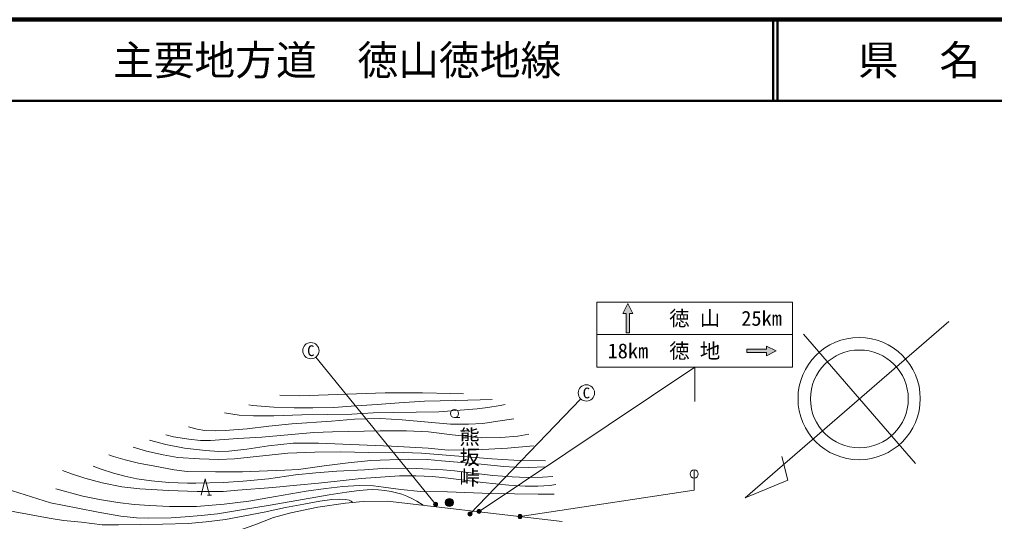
# Model space of a CAD drawing. Units: millimetres, scale not verified. Extents: x 40000 to 680000, y 20000 to 380000.
# Drawn here: x 205278 to 324884, y 318373 to 380000 of the extents above; entities that cross this region are included whole.
import ezdxf
from ezdxf.enums import TextEntityAlignment as Align

# ---------------------------------------------------------------- set-up
doc = ezdxf.new("R2010")
doc.units = ezdxf.units.MM
doc.header["$LTSCALE"] = 1000
for name, color, linetype, lineweight in [('M-BGD', 7, 'Continuous', 13), ('M-BMK-SRVR', 3, 'Continuous', 13), ('M-STR-HTXT', 7, 'Continuous', 13), ('M-STR-STRC', 7, 'Continuous', 13), ('M-TTL', 2, 'Continuous', 140), ('M-TTL-LINE', 7, 'Continuous', 50)]:
    doc.layers.add(name, color=color, linetype=linetype, lineweight=lineweight)
doc.layers.add('M-BMK-HTXT', color=7, linetype='Continuous')
doc.layers.add('M-TTL-TXT', color=7, linetype='Continuous')
doc.styles.add('@ＭＳ ゴシック', font='')
doc.styles.add('ＭＳ ゴシック', font='')
doc.styles.get('@ＭＳ ゴシック').set_extended_font_data('@MS Gothic')
doc.styles.get('ＭＳ ゴシック').set_extended_font_data('MS Gothic')

msp = doc.modelspace()

# ---------------------------------------------------------------- hatches: boundary and pattern name
at = {"layer": 'M-BGD'}
msp.add_hatch(color=256, dxfattribs=at).paths.add_polyline_path([(257504, 320707, -1), (258504, 320707, -0.41421), (258004, 320207, -0.41421)])
at = {"layer": 'M-STR-HTXT'}
for points in [[(256345, 320742, -1), (256289, 320245, -0.41421), (256069, 320522, -0.41421)], [(260788, 319283, -0.41421), (260541, 319030, -0.41421), (260288, 319277, -1)], [(261870, 319733, -1), (261431, 319494, -0.41421), (261531, 319833, -0.41421)], [(266897, 319108, -1), (266457, 318869, -0.41421), (266557, 319208, -0.41421)]]:
    msp.add_hatch(color=256, dxfattribs=at).paths.add_polyline_path(points)
at = {"layer": 'M-STR-STRC'}
for points in [[(279910, 345117), (279310, 343917), (279710, 343917), (279710, 341517), (280110, 341517), (280110, 343917), (280510, 343917)], [(298110, 339317), (296910, 339917), (296910, 339517), (294510, 339517), (294510, 339117), (296910, 339117), (296910, 338717)]]:
    msp.add_hatch(color=256, dxfattribs=at).paths.add_polyline_path(points)

# ---------------------------------------------------------------- linework, layer by layer
at = {"layer": 'M-BGD'}
for p, q in [((258641, 331128), (259308, 331128)), ((228324, 321596), (228824, 321596))]:
    msp.add_line(p, q, dxfattribs=at)
for points in [[(237203, 333875), (239621, 333785), (250128, 334176), (254729, 334176), (258203, 334107), (259758, 334056)], [(230410, 331716), (232219, 331445), (233969, 331331), (236486, 331334), (239921, 331449), (243120, 331513), (246028, 331559), (248673, 331699), (251147, 331765), (256720, 331830), (261426, 332220), (262728, 332351), (264248, 332611), (264838, 332724)], [(263248, 333343), (258807, 333237), (254967, 333147), (251842, 332958), (249137, 332731), (245983, 332533), (243836, 332386), (241265, 332310), (238992, 332310), (236496, 332406), (233879, 332632), (233424, 332710)], [(265918, 330990), (263967, 330705), (262114, 330391), (260359, 330314), (258146, 330314), (252224, 330842), (249517, 331004), (246360, 330932), (243563, 330684), (238704, 330367), (235851, 330076), (233195, 329765), (230501, 329535), (229366, 329490), (228014, 329562), (227061, 329706), (226020, 329976)], [(223217, 329009), (224186, 328769), (226037, 328476), (227491, 328317), (228715, 328322), (232063, 328561), (235014, 328722), (241390, 329311), (243667, 329396), (249535, 329492), (252765, 329492), (255443, 329378), (258353, 329025), (261924, 328652), (264307, 328666), (266429, 328869), (267775, 329111)], [(268339, 327647), (265160, 327394), (261302, 327181), (257874, 327136), (255404, 327362), (250915, 327628), (241939, 327970), (238833, 327970), (235826, 327671), (233166, 327266), (230954, 327026), (229741, 326982), (228114, 327075), (225520, 327391), (223233, 327814), (221243, 328374)], [(269832, 325087), (267661, 325009), (266028, 325024), (264705, 325132), (261909, 325395), (257060, 325833), (255317, 325982), (253009, 326020), (248378, 325882), (245596, 325572), (242634, 325192), (239505, 324743), (237827, 324669), (235707, 324591), (232646, 324468), (229327, 324482), (225853, 324494), (224270, 324712), (221861, 325178), (219862, 325531), (218254, 325956), (216819, 326345), (216252, 326559)], [(219214, 327481), (220841, 327022), (222915, 326551), (224699, 326241), (227360, 326065), (229719, 325982), (231647, 326057), (238214, 326759), (241495, 326905), (244701, 326940), (248063, 326852), (251319, 326887), (254610, 326777), (263219, 326050), (265903, 325890), (269814, 325822)], [(271091, 322904), (270328, 322802), (268849, 322727), (267314, 322705), (265290, 322849), (262135, 323158), (257857, 323714), (255959, 323906), (253888, 323984), (251898, 323984), (250150, 323847), (247204, 323644), (244227, 323331), (241946, 323064), (239307, 322820), (236361, 322556), (232065, 322216), (230264, 322053), (227086, 322045), (223569, 322168), (220034, 322377), (217849, 322643), (215416, 323115), (213287, 323688), (211663, 324229), (210571, 324636)], [(214298, 325171), (215279, 324817), (216806, 324310), (218211, 323935), (219662, 323629), (221463, 323369), (223616, 323178), (225882, 323081), (226923, 323061), (230296, 323152), (232716, 323326), (235817, 323630), (239125, 324084), (241613, 324345), (244221, 324570), (247595, 324729), (250318, 324911), (253930, 324875), (257253, 324737), (258634, 324590), (263342, 324027), (265709, 323867), (267522, 323795), (269448, 323803), (270697, 323879)], [(227574, 321596), (228074, 323596), (228574, 321596)], [(202060, 322860), (209071, 320686), (212451, 319992), (214926, 319516), (217711, 319012), (219640, 318836), (221090, 318786), (223888, 318806), (225581, 318948), (227582, 319101), (229553, 319315), (232745, 319851), (236022, 320388), (243255, 321638), (245381, 321974), (246938, 322184), (247911, 322274), (248579, 322303), (249319, 322277), (250112, 322166), (250874, 322070), (252183, 321733), (252786, 321495), (253411, 321208), (254032, 320856), (254808, 320364)], [(209747, 322395), (213062, 321501), (215100, 321063), (217333, 320693), (219345, 320451), (221280, 320328), (223663, 320222), (226979, 320229), (230405, 320492), (233417, 320889), (236700, 321426), (240442, 322096), (242842, 322435), (244931, 322657), (246956, 322779), (248712, 322737), (249940, 322596), (252052, 322301), (254461, 322059), (257773, 322007), (263085, 321818), (268898, 321746), (270872, 321728)], [(142718, 295873), (156492, 298110), (165111, 299552), (176409, 301104), (189495, 302511), (193684, 303272), (197717, 304232), (203434, 306421), (221393, 313470), (234157, 317947), (236453, 318883), (238575, 319453), (241870, 320141), (245271, 320633), (247442, 320843), (250441, 320870), (271853, 318389)], [(197516, 321164), (204725, 319561), (208925, 318801), (210690, 318498), (212890, 318272), (215403, 317981), (217425, 317980), (222813, 318050), (225977, 318136), (228162, 318333), (230539, 318622), (235311, 319540), (237906, 320086), (240146, 320516), (242132, 320854), (243589, 321072), (244594, 321130), (245265, 321075), (245712, 320974), (245973, 320865), (246151, 320718)]]:
    msp.add_lwpolyline(points, dxfattribs=at)
for centre in [(258641, 331628), (258004, 320707)]:
    msp.add_circle(centre, 500, dxfattribs=at)
at = {"layer": 'M-BMK-SRVR'}
for p, q in [((319268, 342919), (294298, 321299)), ((315179, 325489), (301433, 341365)), ((299541, 323449), (298804, 326358)), ((294298, 321299), (299541, 323449))]:
    msp.add_line(p, q, dxfattribs=at)
for centre, radius in [((308279, 333459), 7500), ((308306, 333427), 6000)]:
    msp.add_circle(centre, radius, dxfattribs=at)
at = {"layer": 'M-STR-HTXT'}
for p, q in [((256317, 320493), (241649, 338566)), ((261651, 319614), (288110, 337317)), ((260538, 319280), (274124, 333432)), ((266677, 318989), (288040, 322210))]:
    msp.add_line(p, q, dxfattribs=at)
for centre in [(256317, 320493), (260538, 319280), (261651, 319614), (266677, 318989)]:
    msp.add_circle(centre, 250, dxfattribs=at)
at = {"layer": 'M-STR-STRC'}
for p, q in [((276110, 345317), (300110, 345317)), ((276110, 337317), (276110, 345317)), ((300110, 345317), (300110, 337317)), ((276110, 341317), (300110, 341317)), ((276110, 337317), (300110, 337317)), ((288110, 337317), (288110, 333117)), ((288040, 322210), (288040, 324710))]:
    msp.add_line(p, q, dxfattribs=at)
for points in [[(279310, 343917), (279910, 345117), (280510, 343917), (280110, 343917), (280110, 341517), (279710, 341517), (279710, 343917)], [(296910, 339917), (298110, 339317), (296910, 338717), (296910, 339117), (294510, 339117), (294510, 339517), (296910, 339517)]]:
    msp.add_lwpolyline(points, close=True, dxfattribs=at)
for centre, radius in [((241019, 339343), 1000), ((274816, 334153), 1000), ((288040, 324210), 500)]:
    msp.add_circle(centre, radius, dxfattribs=at)
at = {"layer": 'M-TTL'}
msp.add_line((680000, 380000), (40000, 380000), dxfattribs=at)
at = {"layer": 'M-TTL-LINE'}
for p, q in [((297750, 380000), (297750, 370000)), ((298250, 380000), (298250, 370000)), ((40000, 370000), (680000, 370000))]:
    msp.add_line(p, q, dxfattribs=at)

# ---------------------------------------------------------------- texts
at = {"layer": 'M-BMK-HTXT', "style": '@ＭＳ ゴシック'}
msp.add_text('熊坂峠', height=1833, rotation=270, dxfattribs=at).set_placement((260464, 330042), align=Align.MIDDLE_LEFT)
at = {"layer": 'M-STR-STRC', "style": 'ＭＳ ゴシック'}
for s, height, p in [('徳 山', 1833, (288110, 343317)), ('25km', 1833, (296310, 343317)), ('C', 1320, (241019, 339343)), ('18km', 1833, (279910, 339317)), ('徳 地', 1833, (288110, 339317)), ('C', 1320, (274816, 334153))]:
    msp.add_text(s, height=height, dxfattribs=at).set_placement(p, align=Align.MIDDLE_CENTER)
at = {"layer": 'M-TTL-TXT', "style": 'ＭＳ ゴシック'}
msp.add_text('主要地方道\u3000徳山徳地線', height=3666, dxfattribs=at).set_placement((216734, 375000), align=Align.MIDDLE_LEFT)
msp.add_text('県\u3000名', height=3666, dxfattribs=at).set_placement((315625, 375000), align=Align.MIDDLE_CENTER)

doc.saveas('drawing.dxf')
